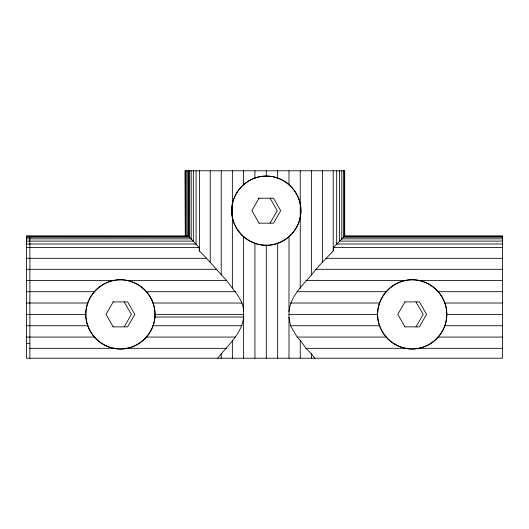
<?xml version="1.0" encoding="UTF-8"?>
<svg xmlns="http://www.w3.org/2000/svg" width="529" height="529" viewBox="0 0 529 529"><rect width="100%" height="100%" fill="white"/><g stroke="black" fill="none" stroke-linecap="round" stroke-linejoin="round"><path stroke-width="0.79" d="M243.611 358.206L243.618 236.509M243.611 184.846L243.611 170.794M288.986 358.206L288.986 236.509M288.986 311.482C290.428 296.676 302.145 285.693 311.383 275.014C318.002 266.464 325.725 258.86 333.191 251.05L333.561 247.486L344.723 235.974L344.723 170.794L185.024 170.794L185.335 236.265M85.81 314.378C85.691 295.863 101.892 279.662 120.407 279.781C138.929 279.662 155.123 295.863 155.01 314.378C155.123 332.9 138.929 349.094 120.407 348.981C101.892 349.094 85.691 332.9 85.81 314.378L29.875 314.378M377.594 314.378C377.475 295.863 393.675 279.662 412.19 279.781C430.705 279.662 446.906 295.863 446.787 314.378C446.906 332.9 430.705 349.094 412.19 348.981C393.675 349.094 377.475 332.9 377.594 314.378L288.986 314.378M217.783 358.206C227.49 345.477 241.991 333.925 243.618 317.01L154.66 317.01M113.199 301.894L105.992 314.378L113.199 326.862M124.189 326.862L131.397 314.378L124.189 301.894M259.091 198.19L251.883 210.674L259.091 223.159M270.081 223.159L277.289 210.674L270.081 198.19M404.983 301.894L397.775 314.378L404.983 326.862M415.973 326.862L423.18 314.378L415.973 301.894M344.584 235.954L502.55 235.954L502.55 358.206L26.45 358.206L26.45 235.954L188.469 235.954L188.45 170.794M266.299 176.078C247.784 175.959 231.583 192.159 231.702 210.674C231.583 229.196 247.784 245.39 266.299 245.277C284.82 245.39 301.014 229.196 300.895 210.674C301.014 192.159 284.82 175.959 266.299 176.078L266.299 170.794M258.066 198.19L273.506 198.19L280.714 210.674L273.506 223.159L258.873 223.159M26.45 236.278L29.743 236.278M29.875 236.278L188.76 236.337L188.76 170.794M502.55 236.278L344.419 236.278L344.399 170.794M26.45 237.25L29.743 237.25M29.875 237.25L189.62 237.25L199.056 247.486L199.407 251.05C209.048 260.354 217.333 270.861 226.65 280.443C233.223 290.302 243.307 299.004 243.618 311.726M343.493 237.25L502.55 237.25M26.45 238.863L29.743 238.863M29.875 238.863L191.101 238.863M341.939 238.863L502.55 238.863M26.45 241.112L29.756 241.112M29.875 241.112L193.171 241.112M339.763 241.112L502.55 241.112M26.45 243.988L29.743 243.988M29.875 243.988L195.829 243.988M336.966 243.988L502.55 243.988M26.45 247.486L29.743 247.486M29.875 247.486L199.056 247.486M333.561 247.486L502.55 247.486M26.45 258.304L29.756 258.304M29.875 258.304L206.66 258.304M325.937 258.304L502.55 258.304M26.45 269.301L29.743 269.301M29.875 269.301L216.817 269.301M315.787 269.301L502.55 269.301M26.45 280.443L29.75 280.443M29.875 280.443L115.395 280.443M125.419 280.443L226.65 280.443M305.954 280.443L407.178 280.443M417.202 280.443L502.55 280.443M26.45 291.691L29.736 291.691M29.875 291.691L94.579 291.691M146.235 291.691L235.471 291.691M297.113 291.691L386.362 291.691M438.019 291.691L502.55 291.691M112.981 301.894L127.615 301.894L134.822 314.378L127.615 326.862L112.981 326.862M404.758 301.894L419.398 301.894L426.605 314.378L419.398 326.862L404.758 326.862M26.45 303.018L29.736 303.018M29.875 303.018L87.986 303.018M152.828 303.018L242.09 303.018M290.474 303.018L379.769 303.018M444.611 303.018L502.55 303.018M26.45 314.378L29.743 314.378M155.01 314.378A34.597 34.597 0 0 1 103.109 344.346A34.597 34.597 0 0 1 103.109 284.417A34.597 34.597 0 0 1 155.01 314.378L243.611 314.378M446.787 314.378L502.55 314.378M26.45 325.738L29.736 325.738M29.875 325.738L87.986 325.738M152.828 325.738L242.07 325.738M288.986 317.255L290.487 325.738L379.769 325.745M444.611 325.738L502.55 325.738M26.45 337.066L29.736 337.066M29.875 337.066L94.579 337.066M146.235 337.066L235.431 337.066M290.487 325.738L297.146 337.066L386.362 337.066M438.019 337.066L502.55 337.066M26.45 343.387L29.756 343.387M29.875 348.32L115.395 348.32M125.419 348.32L226.65 348.32M297.146 337.066L300.241 340.266L305.954 348.32L407.178 348.32M417.202 348.32L502.55 348.32M305.954 348.32L311.383 353.749L314.815 358.206M188.45 235.974L189.62 237.25M343.433 170.794L343.433 237.362M341.82 170.794L341.82 239.035M339.572 170.794L339.572 241.363M336.689 170.794L336.689 244.332M333.191 170.794L333.191 251.05M322.379 170.794L322.379 262.708M311.383 170.794L311.383 275.014M311.383 353.749L311.383 358.206M300.241 170.794L300.241 288.49M300.241 340.266L300.241 358.206M288.986 170.794L288.986 184.846M277.659 170.794L277.659 178.253M277.659 243.102L277.659 358.206M266.299 245.277L266.299 358.206M254.938 170.794L254.938 178.253M254.938 243.102L254.938 358.206M232.363 170.794L232.363 288.49M232.363 340.266L232.363 358.206M221.221 170.794L221.221 275.014M221.221 353.749L221.221 358.206M210.225 170.794L210.225 262.708M199.407 170.794L199.407 251.05M196.08 170.794L196.08 244.325M193.343 170.794L193.343 241.35M191.207 170.794L191.207 239.029M189.68 170.794L189.68 237.356M187.782 170.794L187.782 236.351M186.254 170.794L186.254 236.39M185.335 170.794L185.335 236.337M29.875 235.954L29.875 358.206M387.724 338.844A34.597 34.597 0 0 0 445.61 323.331A34.597 34.597 0 0 0 403.237 280.959A34.597 34.597 0 0 0 387.724 338.844M241.832 235.141A34.597 34.597 0 0 0 299.718 219.628A34.597 34.597 0 0 0 257.345 177.255A34.597 34.597 0 0 0 241.832 235.141"/></g></svg>
